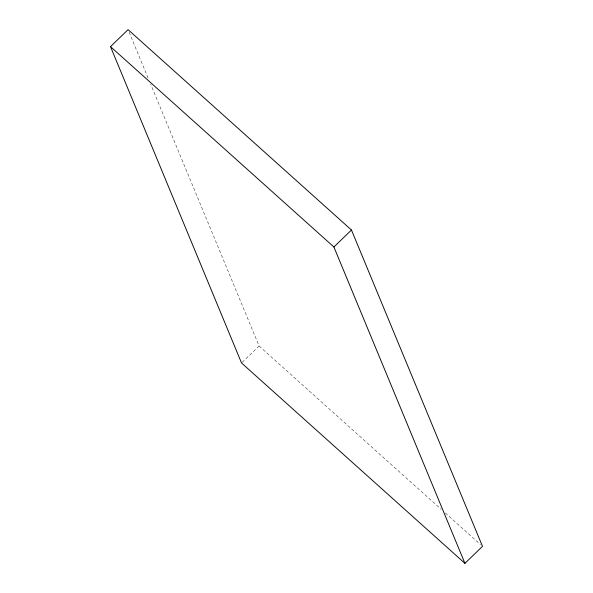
<?xml version="1.0" encoding="UTF-8"?>
<svg xmlns="http://www.w3.org/2000/svg" width="593" height="593" viewBox="0 0 593 593"><rect width="100%" height="100%" fill="white"/><g stroke="black" fill="none" stroke-linecap="round" stroke-linejoin="round"><path stroke-width="0.44" stroke-dasharray="2.96 2.22" d="M242.189 362.36L259.104 346.008L150.733 84.369M259.104 346.008L441.133 509.261M445.269 512.975L480.434 544.515M129.126 32.215L148.606 79.24"/><path stroke-width="0.89" d="M110.498 46.632L128.066 29.65L351.464 230.01L482.502 546.368L464.934 563.35L241.536 362.99L110.498 46.632L333.896 246.992L464.934 563.35M333.896 246.992L351.464 230.01"/></g></svg>
